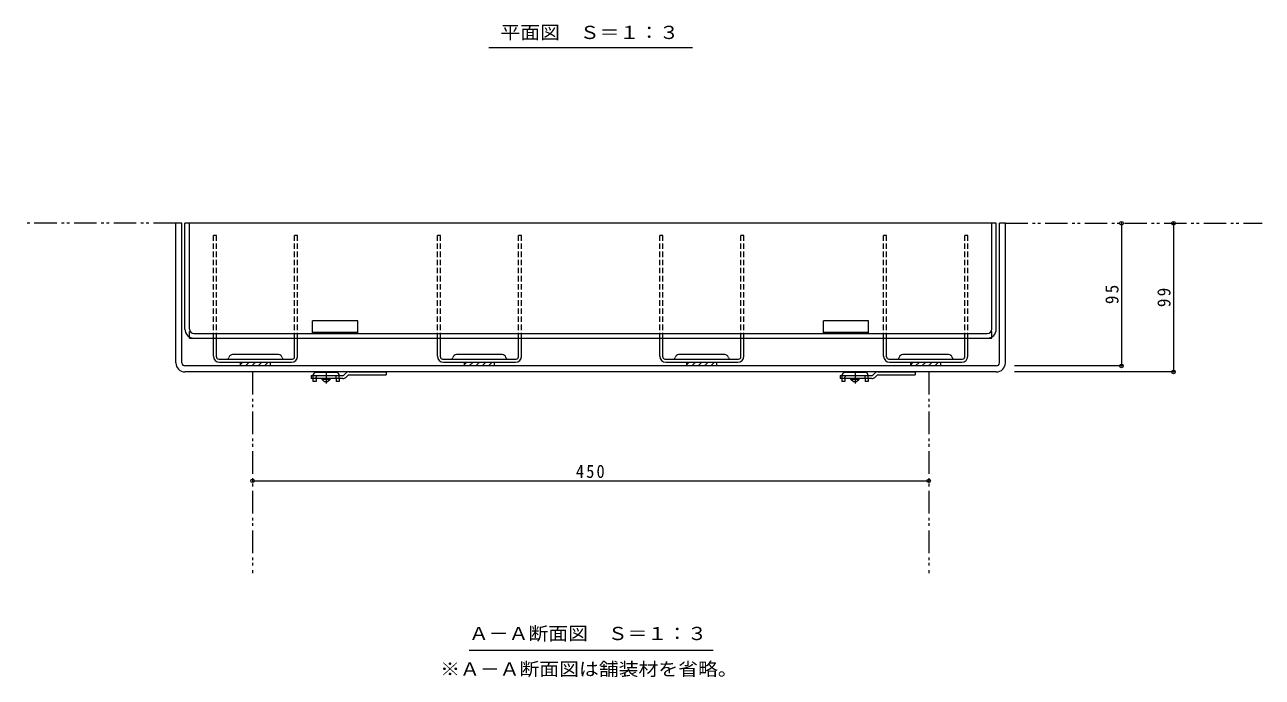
# Model space of a CAD drawing. Units: millimetres at full size, sheet at 1:3. Extents: x -998 to 1139, y -824 to 816.
# Drawn here: x -998 to -174, y -648 to -213 of the extents above; entities that cross this region are included whole.
import ezdxf
from ezdxf.enums import TextEntityAlignment as Align

# ---------------------------------------------------------------- set-up
doc = ezdxf.new("R2010")
doc.units = ezdxf.units.MM
doc.header["$LTSCALE"] = 3
doc.header["$PDMODE"] = 32
doc.header["$PDSIZE"] = 2.4
for name, pattern in [('CHAIN1', [8, 5, -1, 1, -1]), ('DASHED1', [1.8, 1.2, -0.6]), ('DASHED2', [3, 2, -1]), ('DOUBLE_CHAIN1', [8.8, 5, -1, 0.6, -0.6, 0.6, -1])]:
    doc.linetypes.add(name, pattern=pattern)
for name, color, linetype, lineweight in [('3-1', 2, 'Continuous', 9), ('3-2', 3, 'Continuous', 9), ('3-3', 4, 'Continuous', 9), ('3-4', 7, 'Continuous', 9), ('3-5', 7, 'Continuous', 9), ('3-6', 6, 'Continuous', 9), ('3-9', 4, 'Continuous', 9)]:
    doc.layers.add(name, color=color, linetype=linetype, lineweight=lineweight)
doc.styles.add('ＭＳ ゴシック', font='')
doc.styles.get('ＭＳ ゴシック').set_extended_font_data('MS Gothic')

msp = doc.modelspace()

# ---------------------------------------------------------------- linework, layer by layer
at = {"layer": '3-1'}
for p, q in [((-897.254, -438.654), (-897.254, -345.654)), ((-893.254, -345.654), (-897.254, -345.654)), ((-893.254, -438.654), (-893.254, -345.654)), ((-345.254, -345.654), (-349.254, -345.654)), ((-349.254, -438.654), (-349.254, -345.654)), ((-345.254, -438.654), (-345.254, -345.654)), ((-351.254, -440.654), (-891.254, -440.654)), ((-351.254, -444.654), (-891.254, -444.654))]:
    msp.add_line(p, q, dxfattribs=at)
for centre, radius, start, end in [((-891.254, -438.654), 6, 180, 270), ((-891.254, -438.654), 2, 180, 270), ((-351.254, -438.654), 2, 270, 0), ((-351.254, -438.654), 6, 270, 0)]:
    msp.add_arc(centre, radius, start, end, dxfattribs=at)
at = {"layer": '3-2'}
for p, q in [((-891.254, -416.154), (-891.254, -345.654)), ((-351.254, -345.654), (-891.254, -345.654)), ((-888.254, -416.154), (-888.254, -345.654)), ((-354.254, -416.154), (-354.254, -345.654)), ((-351.254, -416.154), (-351.254, -345.654)), ((-806.254, -419.154), (-806.254, -410.654)), ((-776.254, -410.654), (-806.254, -410.654)), ((-776.254, -419.154), (-776.254, -410.654)), ((-466.254, -419.154), (-466.254, -410.654)), ((-885.254, -419.154), (-357.254, -419.154)), ((-806.254, -418.154), (-776.254, -418.154)), ((-466.254, -418.154), (-436.254, -418.154)), ((-888.254, -422.154), (-888.254, -421.35)), ((-888.254, -422.154), (-354.254, -422.154)), ((-354.254, -422.154), (-354.254, -421.35))]:
    msp.add_line(p, q, dxfattribs=at)
at = {"layer": '3-2', "linetype": 'DASHED1'}
for p, q in [((-888.254, -421.35), (-888.254, -416.154)), ((-354.254, -421.35), (-354.254, -416.154))]:
    msp.add_line(p, q, dxfattribs=at)
at = {"layer": '3-2'}
msp.add_lwpolyline([(-436.254, -419.154), (-436.254, -410.654), (-466.254, -410.654)], dxfattribs=at)
for centre, radius, start, end in [((-885.254, -416.154), 6, 180, 270), ((-885.254, -416.154), 3, 180, 270), ((-357.254, -416.154), 6, 270, 0), ((-357.254, -416.154), 3, 270, 0)]:
    msp.add_arc(centre, radius, start, end, dxfattribs=at)
at = {"layer": '3-3', "linetype": 'DASHED1'}
for p, q in [((-872.254, -353.654), (-870.254, -353.654)), ((-872.254, -422.154), (-872.254, -353.654)), ((-870.254, -422.154), (-870.254, -353.654)), ((-818.254, -353.654), (-816.254, -353.654)), ((-818.254, -422.154), (-818.254, -353.654)), ((-816.254, -422.154), (-816.254, -353.654)), ((-723.254, -353.654), (-721.254, -353.654)), ((-723.254, -422.154), (-723.254, -353.654)), ((-721.254, -422.154), (-721.254, -353.654)), ((-669.254, -353.654), (-667.254, -353.654)), ((-669.254, -422.154), (-669.254, -353.654)), ((-667.254, -422.154), (-667.254, -353.654)), ((-575.254, -353.654), (-573.254, -353.654)), ((-575.254, -422.154), (-575.254, -353.654)), ((-573.254, -422.154), (-573.254, -353.654)), ((-521.254, -353.654), (-519.254, -353.654)), ((-521.254, -422.154), (-521.254, -353.654)), ((-519.254, -422.154), (-519.254, -353.654)), ((-426.254, -422.154), (-426.254, -353.654)), ((-426.254, -353.654), (-424.254, -353.654)), ((-424.254, -422.154), (-424.254, -353.654)), ((-372.254, -353.654), (-370.254, -353.654)), ((-372.254, -422.154), (-372.254, -353.654)), ((-370.254, -422.154), (-370.254, -353.654))]:
    msp.add_line(p, q, dxfattribs=at)
at = {"layer": '3-3'}
for p, q in [((-872.254, -422.154), (-870.254, -422.154)), ((-872.254, -434.154), (-872.254, -422.154)), ((-870.254, -434.654), (-870.254, -422.154)), ((-818.254, -422.154), (-816.254, -422.154)), ((-818.254, -434.654), (-818.254, -422.154)), ((-816.254, -434.154), (-816.254, -422.154)), ((-723.254, -422.154), (-721.254, -422.154)), ((-723.254, -434.154), (-723.254, -422.154)), ((-721.254, -434.654), (-721.254, -422.154)), ((-669.254, -422.154), (-667.254, -422.154)), ((-669.254, -434.654), (-669.254, -422.154)), ((-667.254, -434.154), (-667.254, -422.154)), ((-575.254, -422.154), (-573.254, -422.154)), ((-575.254, -434.154), (-575.254, -422.154)), ((-573.254, -434.654), (-573.254, -422.154)), ((-521.254, -422.154), (-519.254, -422.154)), ((-521.254, -434.654), (-521.254, -422.154)), ((-519.254, -434.154), (-519.254, -422.154)), ((-426.254, -422.154), (-424.254, -422.154)), ((-426.254, -434.154), (-426.254, -422.154)), ((-424.254, -434.654), (-424.254, -422.154)), ((-372.254, -422.154), (-370.254, -422.154)), ((-372.254, -434.654), (-372.254, -422.154)), ((-370.254, -434.154), (-370.254, -422.154)), ((-868.754, -436.154), (-819.754, -436.154)), ((-829.004, -433.154), (-859.504, -433.154)), ((-719.754, -436.154), (-670.754, -436.154)), ((-680.004, -433.154), (-710.504, -433.154)), ((-571.754, -436.154), (-522.754, -436.154)), ((-532.004, -433.154), (-562.504, -433.154)), ((-422.754, -436.154), (-373.754, -436.154)), ((-383.004, -433.154), (-413.504, -433.154)), ((-868.254, -438.154), (-820.254, -438.154)), ((-852.711, -438.154), (-854.254, -439.697)), ((-848.468, -438.154), (-850.968, -440.654)), ((-844.225, -438.154), (-846.725, -440.654)), ((-839.983, -438.154), (-842.483, -440.654)), ((-835.74, -438.154), (-838.24, -440.654)), ((-834.254, -440.654), (-834.254, -438.154)), ((-719.254, -438.154), (-671.254, -438.154)), ((-703.711, -438.154), (-705.254, -439.697)), ((-699.468, -438.154), (-701.968, -440.654)), ((-695.225, -438.154), (-697.725, -440.654)), ((-690.983, -438.154), (-693.483, -440.654)), ((-686.74, -438.154), (-689.24, -440.654)), ((-685.254, -440.654), (-685.254, -438.154)), ((-571.254, -438.154), (-523.254, -438.154)), ((-555.711, -438.154), (-557.254, -439.697)), ((-551.468, -438.154), (-553.968, -440.654)), ((-547.225, -438.154), (-549.725, -440.654)), ((-542.983, -438.154), (-545.483, -440.654)), ((-538.74, -438.154), (-541.24, -440.654)), ((-537.254, -440.654), (-537.254, -438.154)), ((-422.254, -438.154), (-374.254, -438.154)), ((-406.711, -438.154), (-408.254, -439.697)), ((-402.468, -438.154), (-404.968, -440.654)), ((-398.225, -438.154), (-400.725, -440.654)), ((-393.983, -438.154), (-396.483, -440.654)), ((-389.74, -438.154), (-392.24, -440.654)), ((-388.254, -440.654), (-388.254, -438.154))]:
    msp.add_line(p, q, dxfattribs=at)
for points in [[(-834.254, -440.654), (-854.254, -440.654), (-854.254, -438.154)], [(-685.254, -440.654), (-705.254, -440.654), (-705.254, -438.154)], [(-537.254, -440.654), (-557.254, -440.654), (-557.254, -438.154)], [(-388.254, -440.654), (-408.254, -440.654), (-408.254, -438.154)]]:
    msp.add_lwpolyline(points, dxfattribs=at)
for centre, radius, start, end in [((-868.254, -434.154), 4, 180, 270), ((-868.754, -434.654), 1.5, 180, 270), ((-863.377, -434.654), 1.5, 270, 345.52249), ((-859.504, -435.654), 2.5, 90, 165.52249), ((-829.004, -435.654), 2.5, 14.47751, 90), ((-825.131, -434.654), 1.5, 194.47751, 270), ((-820.254, -434.154), 4, 270, 0), ((-819.754, -434.654), 1.5, 270, 0), ((-719.254, -434.154), 4, 180, 270), ((-719.754, -434.654), 1.5, 180, 270), ((-714.377, -434.654), 1.5, 270, 345.52249), ((-710.504, -435.654), 2.5, 90, 165.52249), ((-680.004, -435.654), 2.5, 14.47751, 90), ((-676.131, -434.654), 1.5, 194.47751, 270), ((-671.254, -434.154), 4, 270, 0), ((-670.754, -434.654), 1.5, 270, 0), ((-571.254, -434.154), 4, 180, 270), ((-571.754, -434.654), 1.5, 180, 270), ((-566.377, -434.654), 1.5, 270, 345.52249), ((-562.504, -435.654), 2.5, 90, 165.52249), ((-532.004, -435.654), 2.5, 14.47751, 90), ((-528.131, -434.654), 1.5, 194.47751, 270), ((-523.254, -434.154), 4, 270, 0), ((-522.754, -434.654), 1.5, 270, 0), ((-422.254, -434.154), 4, 180, 270), ((-422.754, -434.654), 1.5, 180, 270), ((-417.377, -434.654), 1.5, 270, 345.52249), ((-413.504, -435.654), 2.5, 90, 165.52249), ((-383.004, -435.654), 2.5, 14.47751, 90), ((-379.131, -434.654), 1.5, 194.47751, 270), ((-374.254, -434.154), 4, 270, 0), ((-373.754, -434.654), 1.5, 270, 0)]:
    msp.add_arc(centre, radius, start, end, dxfattribs=at)
at = {"layer": '3-4'}
for p, q in [((-268.006, -345.654), (-268.006, -440.654)), ((-233.413, -345.654), (-233.413, -444.654)), ((-267.106, -440.654), (-339.254, -440.654)), ((-232.513, -444.654), (-339.254, -444.654)), ((-846.254, -517.193), (-396.254, -517.193))]:
    msp.add_line(p, q, dxfattribs=at)
for p in [(-268.006, -345.654), (-233.413, -345.654), (-268.006, -440.654), (-233.413, -444.654), (-846.254, -517.193), (-396.254, -517.193)]:
    msp.add_point(p, dxfattribs=at)
at = {"layer": '3-5'}
for p, q in [((-688.937, -228.551), (-553.548, -228.551)), ((-702.019, -629.829), (-539.766, -629.829))]:
    msp.add_line(p, q, dxfattribs=at)
at = {"layer": '3-6', "linetype": 'DOUBLE_CHAIN1'}
for p, q in [((-897.254, -345.654), (-997.83, -345.654)), ((-345.254, -345.654), (-174.288, -345.654)), ((-846.254, -444.654), (-846.254, -578.613)), ((-396.254, -444.654), (-396.254, -578.613))]:
    msp.add_line(p, q, dxfattribs=at)
at = {"layer": '3-9', "linetype": 'CHAIN1'}
for p, q in [((-797.254, -444.058), (-797.254, -452.342)), ((-445.254, -444.058), (-445.254, -452.342))]:
    msp.add_line(p, q, dxfattribs=at)
at = {"layer": '3-9', "color": 3}
for p, q in [((-782.011, -444.654), (-757.254, -444.654)), ((-757.254, -444.654), (-757.254, -446.654)), ((-430.011, -444.654), (-405.254, -444.654)), ((-405.254, -444.654), (-405.254, -446.654)), ((-807.254, -447.154), (-785.754, -447.154)), ((-807.254, -447.154), (-807.254, -449.154)), ((-786.168, -449.154), (-807.254, -449.154)), ((-784.133, -445.532), (-785.754, -447.154)), ((-784.047, -448.275), (-782.425, -446.654)), ((-782.425, -446.654), (-757.254, -446.654)), ((-455.254, -447.154), (-433.754, -447.154)), ((-455.254, -447.154), (-455.254, -449.154)), ((-434.168, -449.154), (-455.254, -449.154)), ((-432.133, -445.532), (-433.754, -447.154)), ((-432.047, -448.275), (-430.425, -446.654)), ((-430.425, -446.654), (-405.254, -446.654))]:
    msp.add_line(p, q, dxfattribs=at)
at = {"layer": '3-9', "linetype": 'DASHED2'}
for p, q in [((-806.004, -447.154), (-806.004, -449.154)), ((-804.004, -449.154), (-804.004, -448.154)), ((-790.504, -449.154), (-790.504, -448.154)), ((-788.504, -449.154), (-788.504, -447.154)), ((-454.004, -447.154), (-454.004, -449.154)), ((-452.004, -449.154), (-452.004, -448.154)), ((-438.504, -449.154), (-438.504, -448.154)), ((-436.504, -449.154), (-436.504, -447.154))]:
    msp.add_line(p, q, dxfattribs=at)
at = {"layer": '3-9'}
for p, q in [((-806.004, -449.154), (-806.004, -450.954)), ((-804.004, -450.954), (-806.004, -450.954)), ((-790.504, -445.154), (-804.004, -445.154)), ((-804.004, -449.154), (-804.004, -450.954)), ((-790.504, -449.154), (-790.504, -450.954)), ((-788.504, -450.954), (-790.504, -450.954)), ((-788.504, -449.154), (-788.504, -450.954)), ((-454.004, -449.154), (-454.004, -450.954)), ((-452.004, -450.954), (-454.004, -450.954)), ((-438.504, -445.154), (-452.004, -445.154)), ((-452.004, -449.154), (-452.004, -450.954)), ((-438.504, -449.154), (-438.504, -450.954)), ((-436.504, -450.954), (-438.504, -450.954)), ((-436.504, -449.154), (-436.504, -450.954))]:
    msp.add_line(p, q, dxfattribs=at)
at = {"layer": '3-9', "color": 2}
for p, q in [((-800.004, -449.654), (-800.004, -449.154)), ((-798.254, -451.153), (-800.004, -449.654)), ((-794.504, -449.654), (-800.004, -449.654)), ((-796.254, -451.153), (-798.254, -451.153)), ((-794.504, -449.654), (-796.254, -451.153)), ((-794.504, -449.654), (-794.504, -449.154)), ((-448.004, -449.654), (-448.004, -449.154)), ((-446.254, -451.153), (-448.004, -449.654)), ((-442.504, -449.654), (-448.004, -449.654)), ((-444.254, -451.153), (-446.254, -451.153)), ((-442.504, -449.654), (-444.254, -451.153)), ((-442.504, -449.654), (-442.504, -449.154))]:
    msp.add_line(p, q, dxfattribs=at)
at = {"layer": '3-9', "color": 3}
for centre, start, end in [((-782.011, -447.654), 90, 134.99996), ((-430.011, -447.654), 90, 134.99996), ((-786.168, -446.154), 270, 314.99996), ((-434.168, -446.154), 270, 314.99996)]:
    msp.add_arc(centre, 3, start, end, dxfattribs=at)
at = {"layer": '3-9'}
for centre, start, end in [((-804.004, -447.154), 90, 180), ((-790.504, -447.154), 0, 90), ((-452.004, -447.154), 90, 180), ((-438.504, -447.154), 0, 90)]:
    msp.add_arc(centre, 2, start, end, dxfattribs=at)
at = {"layer": '3-9', "linetype": 'DASHED2'}
for centre, start, end in [((-803.004, -448.154), 90, 180), ((-791.504, -448.154), 0, 90), ((-451.004, -448.154), 90, 180), ((-439.504, -448.154), 0, 90)]:
    msp.add_arc(centre, 1, start, end, dxfattribs=at)

# ---------------------------------------------------------------- texts
at = {"layer": '3-4', "color": 2, "char_height": 8.798, "attachment_point": 7, "rotation": 90, "style": 'ＭＳ ゴシック'}
for s, insert in [('\\T1.27;\\W0.95;95', (-269.806, -399.529)), ('\\T1.27;\\W0.95;99', (-235.213, -401.529))]:
    msp.add_mtext(s, dxfattribs=dict(at, insert=insert))
at = {"layer": '3-4', "color": 2, "insert": (-631.004, -515.393), "char_height": 8.798, "attachment_point": 7, "style": 'ＭＳ ゴシック'}
msp.add_mtext('\\T1.27;\\W0.9;450', dxfattribs=at)
at = {"layer": '3-5', "color": 2, "style": 'ＭＳ ゴシック', "width": 1.1}
for s, p in [('平面図\u3000Ｓ＝１：３', (-681.265, -225.64)), ('Ａ－Ａ断面図\u3000Ｓ＝１：３', (-702.227, -625.872)), ('※Ａ－Ａ断面図は舗装材を省略。', (-721.393, -649.551))]:
    msp.add_text(s, height=8.798, dxfattribs=at).set_placement(p, align=Align.BOTTOM_LEFT)

doc.saveas('drawing.dxf')
